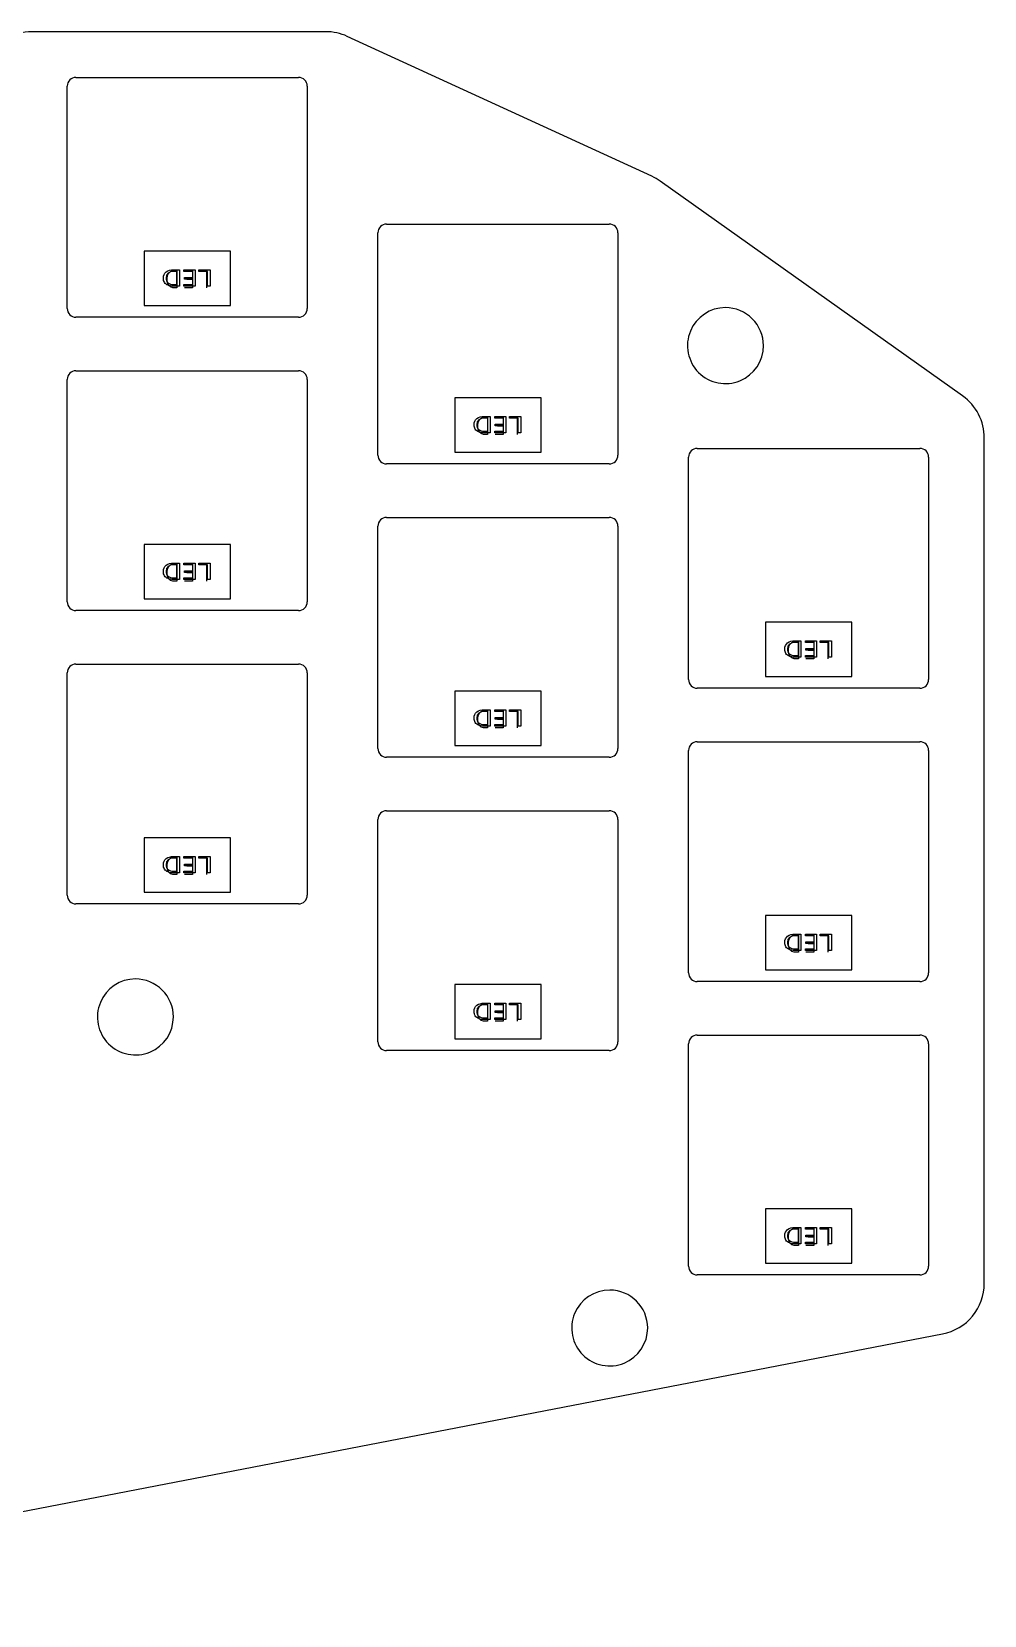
# Model space of a CAD drawing. Header units: millimetres. Extents: x 23 to 254, y 67 to 159.
# Drawn here: x 198.8 to 254, y 67.2 to 159 of the extents above; entities that cross this region are included whole.
import ezdxf

# ---------------------------------------------------------------- set-up
doc = ezdxf.new("R2010")
doc.units = ezdxf.units.MM
doc.layers.get('0').update_dxf_attribs({"linetype": 'CONTINUOUS'})

msp = doc.modelspace()

# ---------------------------------------------------------------- linework, layer by layer
at = {"color": 7}
for points in [[(215.8802, 158.9963), (198.8673, 158.9963)], [(234.7807, 150.6138), (217.1327, 158.7224)], [(201.4084, 156.3478), (214.3084, 156.3478)], [(200.9084, 142.9478), (200.9084, 155.8478)], [(214.8084, 155.8478), (214.8084, 142.9478)], [(252.774, 137.8933), (235.2658, 150.3333)], [(219.4084, 147.8478), (232.3084, 147.8478)], [(218.9084, 134.4478), (218.9084, 147.3478)], [(232.8084, 147.3478), (232.8084, 134.4478)], [(207.08723, 145.197602), (207.41314, 145.197602), (207.41314, 144.245626), (207.05284, 144.245626)], [(207.07413, 144.348292), (207.26574, 144.348292), (207.26574, 145.09494), (207.10688, 145.09494)], [(207.6917, 145.1526), (208.1679, 145.1526), (208.1679, 144.1526), (207.6917, 144.1526)], [(208.5013, 145.1526), (208.9774, 145.1526), (208.9774, 144.1526)], [(208.1679, 144.6288), (207.8346, 144.6288)], [(214.3084, 142.4478), (201.4084, 142.4478)], [(200.9084, 125.9478), (200.9084, 138.8478)], [(201.4084, 139.3478), (214.3084, 139.3478)], [(214.8084, 138.8478), (214.8084, 125.9478)], [(225.08723, 136.697602), (225.41314, 136.697602), (225.41314, 135.745626), (225.05284, 135.745626)], [(225.07413, 135.848292), (225.26574, 135.848292), (225.26574, 136.59494), (225.10688, 136.59494)], [(225.6917, 136.6526), (226.1679, 136.6526), (226.1679, 135.6526), (225.6917, 135.6526)], [(226.1679, 136.1288), (225.8346, 136.1288)], [(226.5013, 136.6526), (226.9774, 136.6526), (226.9774, 135.6526)], [(254.0364, 86.4723), (254.0364, 135.4477)], [(236.9084, 121.4478), (236.9084, 134.3478)], [(237.4084, 134.8478), (250.3084, 134.8478)], [(250.8084, 134.3478), (250.8084, 121.4478)], [(232.3084, 133.9478), (219.4084, 133.9478)], [(218.9084, 117.4478), (218.9084, 130.3478)], [(219.4084, 130.8478), (232.3084, 130.8478)], [(232.8084, 130.3478), (232.8084, 117.4478)], [(207.08723, 128.197602), (207.41314, 128.197602), (207.41314, 127.245626), (207.05284, 127.245626)], [(207.07413, 127.348292), (207.26574, 127.348292), (207.26574, 128.09494), (207.10688, 128.09494)], [(207.6917, 128.1526), (208.1679, 128.1526), (208.1679, 127.1526), (207.6917, 127.1526)], [(208.1679, 127.6288), (207.8346, 127.6288)], [(208.5013, 128.1526), (208.9774, 128.1526), (208.9774, 127.1526)], [(214.3084, 125.4478), (201.4084, 125.4478)], [(243.08723, 123.697602), (243.41314, 123.697602), (243.41314, 122.745626), (243.05284, 122.745626)], [(243.07413, 122.848292), (243.26574, 122.848292), (243.26574, 123.59494), (243.10688, 123.59494)], [(243.6917, 123.6526), (244.1679, 123.6526), (244.1679, 122.6526), (243.6917, 122.6526)], [(244.1679, 123.1288), (243.8346, 123.1288)], [(244.5013, 123.6526), (244.9774, 123.6526), (244.9774, 122.6526)], [(201.4084, 122.3478), (214.3084, 122.3478)], [(200.9084, 108.9478), (200.9084, 121.8478)], [(214.8084, 121.8478), (214.8084, 108.9478)], [(250.3084, 120.9478), (237.4084, 120.9478)], [(225.08723, 119.697602), (225.41314, 119.697602), (225.41314, 118.745626), (225.05284, 118.745626)], [(225.07413, 118.848292), (225.26574, 118.848292), (225.26574, 119.59494), (225.10688, 119.59494)], [(225.6917, 119.6526), (226.1679, 119.6526), (226.1679, 118.6526), (225.6917, 118.6526)], [(226.5013, 119.6526), (226.9774, 119.6526), (226.9774, 118.6526)], [(226.1679, 119.1288), (225.8346, 119.1288)], [(237.4084, 117.8478), (250.3084, 117.8478)], [(232.3084, 116.9478), (219.4084, 116.9478)], [(236.9084, 104.4478), (236.9084, 117.3478)], [(250.8084, 117.3478), (250.8084, 104.4478)], [(219.4084, 113.8478), (232.3084, 113.8478)], [(218.9084, 100.4478), (218.9084, 113.3478)], [(232.8084, 113.3478), (232.8084, 100.4478)], [(207.08723, 111.197602), (207.41314, 111.197602), (207.41314, 110.245626), (207.05284, 110.245626)], [(207.07413, 110.348292), (207.26574, 110.348292), (207.26574, 111.09494), (207.10688, 111.09494)], [(207.6917, 111.1526), (208.1679, 111.1526), (208.1679, 110.1526), (207.6917, 110.1526)], [(208.5013, 111.1526), (208.9774, 111.1526), (208.9774, 110.1526)], [(208.1679, 110.6288), (207.8346, 110.6288)], [(214.3084, 108.4478), (201.4084, 108.4478)], [(243.08723, 106.6976), (243.41314, 106.6976), (243.41314, 105.74563), (243.05284, 105.74563)], [(243.07413, 105.84832), (243.26574, 105.84832), (243.26574, 106.59497), (243.10688, 106.59497)], [(243.6917, 106.6526), (244.1679, 106.6526), (244.1679, 105.6526), (243.6917, 105.6526)], [(244.5013, 106.6526), (244.9774, 106.6526), (244.9774, 105.6526)], [(244.1679, 106.1288), (243.8346, 106.1288)], [(250.3084, 103.9478), (237.4084, 103.9478)], [(225.08723, 102.6976), (225.41314, 102.6976), (225.41314, 101.74563), (225.05284, 101.74563)], [(225.07413, 101.84832), (225.26574, 101.84832), (225.26574, 102.59497), (225.10688, 102.59497)], [(225.6917, 102.6526), (226.1679, 102.6526), (226.1679, 101.6526), (225.6917, 101.6526)], [(226.1679, 102.1288), (225.8346, 102.1288)], [(226.5013, 102.6526), (226.9774, 102.6526), (226.9774, 101.6526)], [(236.9084, 87.4478), (236.9084, 100.3478)], [(237.4084, 100.8478), (250.3084, 100.8478)], [(250.8084, 100.3478), (250.8084, 87.4478)], [(232.3084, 99.9478), (219.4084, 99.9478)], [(243.08723, 89.6976), (243.41314, 89.6976), (243.41314, 88.74563), (243.05284, 88.74563)], [(243.07413, 88.84832), (243.26574, 88.84832), (243.26574, 89.59497), (243.10688, 89.59497)], [(243.6917, 89.6526), (244.1679, 89.6526), (244.1679, 88.6526), (243.6917, 88.6526)], [(244.1679, 89.1288), (243.8346, 89.1288)], [(244.5013, 89.6526), (244.9774, 89.6526), (244.9774, 88.6526)], [(250.3084, 86.9478), (237.4084, 86.9478)], [(167.1992, 67.221), (251.6054, 83.5267)]]:
    msp.add_lwpolyline(points, dxfattribs=at)
for points in [[(205.3584, 143.1228), (210.3584, 143.1228), (210.3584, 146.2728), (205.3584, 146.2728)], [(207.2632, 145.1526), (207.2632, 144.1526), (207.0251, 144.1526), (206.8822, 144.2002), (206.787, 144.2955), (206.7394, 144.3907), (206.6917, 144.5812), (206.6917, 144.724), (206.7394, 144.9145), (206.787, 145.0098), (206.8822, 145.105), (207.0251, 145.1526)], [(207.67026, 145.197602), (208.32372, 145.197602), (208.32372, 144.245626), (207.67026, 144.245626), (207.67026, 144.350957), (208.17632, 144.350957), (208.17632, 144.648283), (207.69974, 144.648283), (207.69974, 144.75228), (208.17632, 144.75228), (208.17632, 145.092272), (207.67026, 145.092272)], [(209.18189, 145.197602), (209.18189, 144.245626), (209.03449, 144.245626), (209.03449, 145.090938), (208.52352, 145.090938), (208.52352, 145.197602)], [(206.47638, 144.712279)], [(206.63194, 144.716283)], [(239.0404, 143.0038)], [(223.3584, 134.6228), (228.3584, 134.6228), (228.3584, 137.7728), (223.3584, 137.7728)], [(224.47638, 136.212279)], [(224.63194, 136.216283)], [(225.2632, 136.6526), (225.2632, 135.6526), (225.0251, 135.6526), (224.8822, 135.7002), (224.787, 135.7955), (224.7394, 135.8907), (224.6917, 136.0812), (224.6917, 136.224), (224.7394, 136.4145), (224.787, 136.5098), (224.8822, 136.605), (225.0251, 136.6526)], [(225.67026, 136.697602), (226.32372, 136.697602), (226.32372, 135.745626), (225.67026, 135.745626), (225.67026, 135.850957), (226.17632, 135.850957), (226.17632, 136.148283), (225.69974, 136.148283), (225.69974, 136.25228), (226.17632, 136.25228), (226.17632, 136.592272), (225.67026, 136.592272)], [(227.18189, 136.697602), (227.18189, 135.745626), (227.03449, 135.745626), (227.03449, 136.590938), (226.52352, 136.590938), (226.52352, 136.697602)], [(205.3584, 126.1228), (210.3584, 126.1228), (210.3584, 129.2728), (205.3584, 129.2728)], [(206.47638, 127.712279)], [(206.63194, 127.716283)], [(207.2632, 128.1526), (207.2632, 127.1526), (207.0251, 127.1526), (206.8822, 127.2002), (206.787, 127.2955), (206.7394, 127.3907), (206.6917, 127.5812), (206.6917, 127.724), (206.7394, 127.9145), (206.787, 128.0098), (206.8822, 128.105), (207.0251, 128.1526)], [(207.67026, 128.197602), (208.32372, 128.197602), (208.32372, 127.245626), (207.67026, 127.245626), (207.67026, 127.350957), (208.17632, 127.350957), (208.17632, 127.648283), (207.69974, 127.648283), (207.69974, 127.75228), (208.17632, 127.75228), (208.17632, 128.092272), (207.67026, 128.092272)], [(209.18189, 128.197602), (209.18189, 127.245626), (209.03449, 127.245626), (209.03449, 128.090938), (208.52352, 128.090938), (208.52352, 128.197602)], [(241.3584, 121.6228), (246.3584, 121.6228), (246.3584, 124.7728), (241.3584, 124.7728)], [(242.47638, 123.212279)], [(242.63194, 123.216283)], [(243.2632, 123.6526), (243.2632, 122.6526), (243.0251, 122.6526), (242.8822, 122.7002), (242.787, 122.7955), (242.7394, 122.8907), (242.6917, 123.0812), (242.6917, 123.224), (242.7394, 123.4145), (242.787, 123.5098), (242.8822, 123.605), (243.0251, 123.6526)], [(243.67026, 123.697602), (244.32372, 123.697602), (244.32372, 122.745626), (243.67026, 122.745626), (243.67026, 122.850957), (244.17632, 122.850957), (244.17632, 123.148283), (243.69974, 123.148283), (243.69974, 123.25228), (244.17632, 123.25228), (244.17632, 123.592272), (243.67026, 123.592272)], [(245.18189, 123.697602), (245.18189, 122.745626), (245.03449, 122.745626), (245.03449, 123.590938), (244.52352, 123.590938), (244.52352, 123.697602)], [(223.3584, 117.6228), (228.3584, 117.6228), (228.3584, 120.7728), (223.3584, 120.7728)], [(225.2632, 119.6526), (225.2632, 118.6526), (225.0251, 118.6526), (224.8822, 118.7002), (224.787, 118.7955), (224.7394, 118.8907), (224.6917, 119.0812), (224.6917, 119.224), (224.7394, 119.4145), (224.787, 119.5098), (224.8822, 119.605), (225.0251, 119.6526)], [(225.67026, 119.697602), (226.32372, 119.697602), (226.32372, 118.745626), (225.67026, 118.745626), (225.67026, 118.850957), (226.17632, 118.850957), (226.17632, 119.148283), (225.69974, 119.148283), (225.69974, 119.25228), (226.17632, 119.25228), (226.17632, 119.592272), (225.67026, 119.592272)], [(227.18189, 119.697602), (227.18189, 118.745626), (227.03449, 118.745626), (227.03449, 119.590938), (226.52352, 119.590938), (226.52352, 119.697602)], [(224.47638, 119.212279)], [(224.63194, 119.216283)], [(205.3584, 109.1228), (210.3584, 109.1228), (210.3584, 112.2728), (205.3584, 112.2728)], [(207.2632, 111.1526), (207.2632, 110.1526), (207.0251, 110.1526), (206.8822, 110.2002), (206.787, 110.2955), (206.7394, 110.3907), (206.6917, 110.5812), (206.6917, 110.724), (206.7394, 110.9145), (206.787, 111.0098), (206.8822, 111.105), (207.0251, 111.1526)], [(207.67026, 111.197602), (208.32372, 111.197602), (208.32372, 110.245626), (207.67026, 110.245626), (207.67026, 110.350957), (208.17632, 110.350957), (208.17632, 110.648283), (207.69974, 110.648283), (207.69974, 110.75228), (208.17632, 110.75228), (208.17632, 111.092272), (207.67026, 111.092272)], [(209.18189, 111.197602), (209.18189, 110.245626), (209.03449, 110.245626), (209.03449, 111.090938), (208.52352, 111.090938), (208.52352, 111.197602)], [(206.47638, 110.712279)], [(206.63194, 110.716283)], [(241.3584, 104.6228), (246.3584, 104.6228), (246.3584, 107.7728), (241.3584, 107.7728)], [(243.2632, 106.6526), (243.2632, 105.6526), (243.0251, 105.6526), (242.8822, 105.7002), (242.787, 105.7955), (242.7394, 105.8907), (242.6917, 106.0812), (242.6917, 106.224), (242.7394, 106.4145), (242.787, 106.5098), (242.8822, 106.605), (243.0251, 106.6526)], [(243.67026, 106.6976), (244.32372, 106.6976), (244.32372, 105.74563), (243.67026, 105.74563), (243.67026, 105.85096), (244.17632, 105.85096), (244.17632, 106.14828), (243.69974, 106.14828), (243.69974, 106.25228), (244.17632, 106.25228), (244.17632, 106.59227), (243.67026, 106.59227)], [(245.18189, 106.6976), (245.18189, 105.74563), (245.03449, 105.74563), (245.03449, 106.59094), (244.52352, 106.59094), (244.52352, 106.6976)], [(242.47638, 106.21225)], [(242.63194, 106.21631)], [(204.8584, 104.0978)], [(223.3584, 100.6228), (228.3584, 100.6228), (228.3584, 103.7728), (223.3584, 103.7728)], [(224.47638, 102.21225)], [(224.63194, 102.21631)], [(225.2632, 102.6526), (225.2632, 101.6526), (225.0251, 101.6526), (224.8822, 101.7002), (224.787, 101.7955), (224.7394, 101.8907), (224.6917, 102.0812), (224.6917, 102.224), (224.7394, 102.4145), (224.787, 102.5098), (224.8822, 102.605), (225.0251, 102.6526)], [(225.67026, 102.6976), (226.32372, 102.6976), (226.32372, 101.74563), (225.67026, 101.74563), (225.67026, 101.85096), (226.17632, 101.85096), (226.17632, 102.14828), (225.69974, 102.14828), (225.69974, 102.25228), (226.17632, 102.25228), (226.17632, 102.59227), (225.67026, 102.59227)], [(227.18189, 102.6976), (227.18189, 101.74563), (227.03449, 101.74563), (227.03449, 102.59094), (226.52352, 102.59094), (226.52352, 102.6976)], [(241.3584, 87.6228), (246.3584, 87.6228), (246.3584, 90.7728), (241.3584, 90.7728)], [(242.47638, 89.21225)], [(242.63194, 89.21631)], [(243.2632, 89.6526), (243.2632, 88.6526), (243.0251, 88.6526), (242.8822, 88.7002), (242.787, 88.7955), (242.7394, 88.8907), (242.6917, 89.0812), (242.6917, 89.224), (242.7394, 89.4145), (242.787, 89.5098), (242.8822, 89.605), (243.0251, 89.6526)], [(243.67026, 89.6976), (244.32372, 89.6976), (244.32372, 88.74563), (243.67026, 88.74563), (243.67026, 88.85096), (244.17632, 88.85096), (244.17632, 89.14828), (243.69974, 89.14828), (243.69974, 89.25228), (244.17632, 89.25228), (244.17632, 89.59227), (243.67026, 89.59227)], [(245.18189, 89.6976), (245.18189, 88.74563), (245.03449, 88.74563), (245.03449, 89.59094), (244.52352, 89.59094), (244.52352, 89.6976)], [(232.3337, 86.0728)]]:
    msp.add_lwpolyline(points, close=True, dxfattribs=at)
for points in [[(198.8673, 158.9963), (198.323566, 158.996309), (197.790052, 158.848543), (197.3238, 158.5688)], [(217.1327, 158.7224), (216.739815, 158.902888), (216.312559, 158.996322), (215.8802, 158.9963)], [(201.054847, 156.201353), (200.961078, 156.107585), (200.9084, 155.980408), (200.9084, 155.8478)], [(201.4084, 156.3478), (201.275792, 156.3478), (201.148615, 156.295122), (201.054847, 156.201353)], [(214.661953, 156.201353), (214.568185, 156.295122), (214.441008, 156.3478), (214.3084, 156.3478)], [(214.8084, 155.8478), (214.8084, 155.980408), (214.755722, 156.107585), (214.661953, 156.201353)], [(235.2658, 150.3333), (235.113205, 150.441729), (234.950797, 150.535639), (234.7807, 150.6138)], [(219.4084, 147.8478), (219.275792, 147.8478), (219.148615, 147.795122), (219.054847, 147.701353)], [(232.661953, 147.701353), (232.568185, 147.795122), (232.441008, 147.8478), (232.3084, 147.8478)], [(219.054847, 147.701353), (218.961078, 147.607585), (218.9084, 147.480408), (218.9084, 147.3478)], [(232.8084, 147.3478), (232.8084, 147.480408), (232.755722, 147.607585), (232.661953, 147.701353)], [(206.47635, 144.712281), (206.47635, 144.873166), (206.530397, 144.994497), (206.63849, 145.076272)], [(207.10688, 145.09494), (206.790253, 145.09494), (206.63194, 144.968721), (206.63194, 144.716283)], [(206.63849, 145.076272), (206.74549, 145.157159), (206.89507, 145.197602), (207.08723, 145.197602)], [(206.54678, 144.456286), (206.499847, 144.524729), (206.47638, 144.61006), (206.47638, 144.712279)], [(206.74658, 144.298956), (206.660327, 144.334509), (206.593727, 144.386953), (206.54678, 144.456286)], [(206.63194, 144.716281), (206.63194, 144.589173), (206.6707, 144.496287), (206.74822, 144.437622)], [(207.05284, 144.245626), (206.93492, 144.245626), (206.832833, 144.263403), (206.74658, 144.298956)], [(206.74822, 144.437622), (206.824647, 144.378069), (206.933283, 144.348292), (207.07413, 144.348292)], [(200.9084, 142.9478), (200.9084, 142.815192), (200.961078, 142.688015), (201.054847, 142.594247)], [(201.054847, 142.594247), (201.148615, 142.500478), (201.275792, 142.4478), (201.4084, 142.4478)], [(214.3084, 142.4478), (214.441008, 142.4478), (214.568185, 142.500478), (214.661953, 142.594247)], [(214.661953, 142.594247), (214.755722, 142.688015), (214.8084, 142.815192), (214.8084, 142.9478)], [(239.0404, 143.0038), (238.150583, 143.0038), (237.348383, 142.467787), (237.007865, 141.645704)], [(240.596035, 142.359435), (240.183455, 142.772015), (239.623876, 143.0038), (239.0404, 143.0038)], [(241.2404, 140.8038), (241.2404, 141.387276), (241.008615, 141.946855), (240.596035, 142.359435)], [(237.007865, 141.645704), (236.667347, 140.82362), (236.855569, 139.877361), (237.484765, 139.248165)], [(239.882304, 138.771265), (240.704387, 139.111783), (241.2404, 139.913983), (241.2404, 140.8038)], [(201.054847, 139.201353), (200.961078, 139.107585), (200.9084, 138.980408), (200.9084, 138.8478)], [(201.4084, 139.3478), (201.275792, 139.3478), (201.148615, 139.295122), (201.054847, 139.201353)], [(214.661953, 139.201353), (214.568185, 139.295122), (214.441008, 139.3478), (214.3084, 139.3478)], [(214.8084, 138.8478), (214.8084, 138.980408), (214.755722, 139.107585), (214.661953, 139.201353)], [(237.484765, 139.248165), (238.113961, 138.618969), (239.06022, 138.430747), (239.882304, 138.771265)], [(254.0364, 135.4477), (254.036414, 136.419218), (253.565968, 137.330597), (252.774, 137.8933)], [(224.47635, 136.212281), (224.47635, 136.373166), (224.530397, 136.494497), (224.63849, 136.576272)], [(224.54678, 135.956286), (224.499847, 136.024729), (224.47638, 136.11006), (224.47638, 136.212279)], [(224.74658, 135.798956), (224.660327, 135.834509), (224.593727, 135.886953), (224.54678, 135.956286)], [(225.10688, 136.59494), (224.790253, 136.59494), (224.63194, 136.468721), (224.63194, 136.216283)], [(224.63194, 136.216281), (224.63194, 136.089173), (224.6707, 135.996287), (224.74822, 135.937622)], [(224.63849, 136.576272), (224.74549, 136.657159), (224.89507, 136.697602), (225.08723, 136.697602)], [(224.74822, 135.937622), (224.824647, 135.878069), (224.933283, 135.848292), (225.07413, 135.848292)], [(225.05284, 135.745626), (224.93492, 135.745626), (224.832833, 135.763403), (224.74658, 135.798956)], [(218.9084, 134.4478), (218.9084, 134.315192), (218.961078, 134.188015), (219.054847, 134.094247)], [(219.054847, 134.094247), (219.148615, 134.000478), (219.275792, 133.9478), (219.4084, 133.9478)], [(232.3084, 133.9478), (232.441008, 133.9478), (232.568185, 134.000478), (232.661953, 134.094247)], [(232.661953, 134.094247), (232.755722, 134.188015), (232.8084, 134.315192), (232.8084, 134.4478)], [(237.054847, 134.701353), (236.961078, 134.607585), (236.9084, 134.480408), (236.9084, 134.3478)], [(237.4084, 134.8478), (237.275792, 134.8478), (237.148615, 134.795122), (237.054847, 134.701353)], [(250.661953, 134.701353), (250.568185, 134.795122), (250.441008, 134.8478), (250.3084, 134.8478)], [(250.8084, 134.3478), (250.8084, 134.480408), (250.755722, 134.607585), (250.661953, 134.701353)], [(219.054847, 130.701353), (218.961078, 130.607585), (218.9084, 130.480408), (218.9084, 130.3478)], [(219.4084, 130.8478), (219.275792, 130.8478), (219.148615, 130.795122), (219.054847, 130.701353)], [(232.661953, 130.701353), (232.568185, 130.795122), (232.441008, 130.8478), (232.3084, 130.8478)], [(232.8084, 130.3478), (232.8084, 130.480408), (232.755722, 130.607585), (232.661953, 130.701353)], [(206.47635, 127.712281), (206.47635, 127.873166), (206.530397, 127.994497), (206.63849, 128.076272)], [(206.54678, 127.456286), (206.499847, 127.524729), (206.47638, 127.61006), (206.47638, 127.712279)], [(207.10688, 128.09494), (206.790253, 128.09494), (206.63194, 127.968721), (206.63194, 127.716283)], [(206.63194, 127.716281), (206.63194, 127.589173), (206.6707, 127.496287), (206.74822, 127.437622)], [(206.63849, 128.076272), (206.74549, 128.157159), (206.89507, 128.197602), (207.08723, 128.197602)], [(206.74658, 127.298956), (206.660327, 127.334509), (206.593727, 127.386953), (206.54678, 127.456286)], [(207.05284, 127.245626), (206.93492, 127.245626), (206.832833, 127.263403), (206.74658, 127.298956)], [(206.74822, 127.437622), (206.824647, 127.378069), (206.933283, 127.348292), (207.07413, 127.348292)], [(200.9084, 125.9478), (200.9084, 125.815192), (200.961078, 125.688015), (201.054847, 125.594247)], [(214.661953, 125.594247), (214.755722, 125.688015), (214.8084, 125.815192), (214.8084, 125.9478)], [(201.054847, 125.594247), (201.148615, 125.500478), (201.275792, 125.4478), (201.4084, 125.4478)], [(214.3084, 125.4478), (214.441008, 125.4478), (214.568185, 125.500478), (214.661953, 125.594247)], [(242.47635, 123.212281), (242.47635, 123.373166), (242.530397, 123.494497), (242.63849, 123.576272)], [(242.54678, 122.956286), (242.499847, 123.024729), (242.47638, 123.11006), (242.47638, 123.212279)], [(243.10688, 123.59494), (242.790253, 123.59494), (242.63194, 123.468721), (242.63194, 123.216283)], [(242.63194, 123.216281), (242.63194, 123.089173), (242.6707, 122.996287), (242.74822, 122.937622)], [(242.63849, 123.576272), (242.74549, 123.657159), (242.89507, 123.697602), (243.08723, 123.697602)], [(201.054847, 122.201353), (200.961078, 122.107585), (200.9084, 121.980408), (200.9084, 121.8478)], [(201.4084, 122.3478), (201.275792, 122.3478), (201.148615, 122.295122), (201.054847, 122.201353)], [(214.661953, 122.201353), (214.568185, 122.295122), (214.441008, 122.3478), (214.3084, 122.3478)], [(214.8084, 121.8478), (214.8084, 121.980408), (214.755722, 122.107585), (214.661953, 122.201353)], [(242.74658, 122.798956), (242.660327, 122.834509), (242.593727, 122.886953), (242.54678, 122.956286)], [(243.05284, 122.745626), (242.93492, 122.745626), (242.832833, 122.763403), (242.74658, 122.798956)], [(242.74822, 122.937622), (242.824647, 122.878069), (242.933283, 122.848292), (243.07413, 122.848292)], [(236.9084, 121.4478), (236.9084, 121.315192), (236.961078, 121.188015), (237.054847, 121.094247)], [(250.661953, 121.094247), (250.755722, 121.188015), (250.8084, 121.315192), (250.8084, 121.4478)], [(237.054847, 121.094247), (237.148615, 121.000478), (237.275792, 120.9478), (237.4084, 120.9478)], [(250.3084, 120.9478), (250.441008, 120.9478), (250.568185, 121.000478), (250.661953, 121.094247)], [(224.47635, 119.212281), (224.47635, 119.373166), (224.530397, 119.494497), (224.63849, 119.576272)], [(225.10688, 119.59494), (224.790253, 119.59494), (224.63194, 119.468721), (224.63194, 119.216283)], [(224.63849, 119.576272), (224.74549, 119.657159), (224.89507, 119.697602), (225.08723, 119.697602)], [(224.54678, 118.956286), (224.499847, 119.024729), (224.47638, 119.11006), (224.47638, 119.212279)], [(224.74658, 118.798956), (224.660327, 118.834509), (224.593727, 118.886953), (224.54678, 118.956286)], [(224.63194, 119.216281), (224.63194, 119.089173), (224.6707, 118.996287), (224.74822, 118.937622)], [(225.05284, 118.745626), (224.93492, 118.745626), (224.832833, 118.763403), (224.74658, 118.798956)], [(224.74822, 118.937622), (224.824647, 118.878069), (224.933283, 118.848292), (225.07413, 118.848292)], [(237.054847, 117.701353), (236.961078, 117.607585), (236.9084, 117.480408), (236.9084, 117.3478)], [(237.4084, 117.8478), (237.275792, 117.8478), (237.148615, 117.795122), (237.054847, 117.701353)], [(250.661953, 117.701353), (250.568185, 117.795122), (250.441008, 117.8478), (250.3084, 117.8478)], [(250.8084, 117.3478), (250.8084, 117.480408), (250.755722, 117.607585), (250.661953, 117.701353)], [(218.9084, 117.4478), (218.9084, 117.315192), (218.961078, 117.188015), (219.054847, 117.094247)], [(219.054847, 117.094247), (219.148615, 117.000478), (219.275792, 116.9478), (219.4084, 116.9478)], [(232.3084, 116.9478), (232.441008, 116.9478), (232.568185, 117.000478), (232.661953, 117.094247)], [(232.661953, 117.094247), (232.755722, 117.188015), (232.8084, 117.315192), (232.8084, 117.4478)], [(219.4084, 113.8478), (219.275792, 113.8478), (219.148615, 113.795122), (219.054847, 113.701353)], [(232.661953, 113.701353), (232.568185, 113.795122), (232.441008, 113.8478), (232.3084, 113.8478)], [(219.054847, 113.701353), (218.961078, 113.607585), (218.9084, 113.480408), (218.9084, 113.3478)], [(232.8084, 113.3478), (232.8084, 113.480408), (232.755722, 113.607585), (232.661953, 113.701353)], [(206.47635, 110.712281), (206.47635, 110.873166), (206.530397, 110.994497), (206.63849, 111.076272)], [(207.10688, 111.09494), (206.790253, 111.09494), (206.63194, 110.968721), (206.63194, 110.716283)], [(206.63849, 111.076272), (206.74549, 111.157159), (206.89507, 111.197602), (207.08723, 111.197602)], [(206.54678, 110.456286), (206.499847, 110.524729), (206.47638, 110.61006), (206.47638, 110.712279)], [(206.74658, 110.298956), (206.660327, 110.334509), (206.593727, 110.386953), (206.54678, 110.456286)], [(206.63194, 110.716281), (206.63194, 110.589173), (206.6707, 110.496287), (206.74822, 110.437622)], [(207.05284, 110.245626), (206.93492, 110.245626), (206.832833, 110.263403), (206.74658, 110.298956)], [(206.74822, 110.437622), (206.824647, 110.378069), (206.933283, 110.348292), (207.07413, 110.348292)], [(200.9084, 108.9478), (200.9084, 108.815192), (200.961078, 108.688015), (201.054847, 108.594247)], [(201.054847, 108.594247), (201.148615, 108.500478), (201.275792, 108.4478), (201.4084, 108.4478)], [(214.3084, 108.4478), (214.441008, 108.4478), (214.568185, 108.500478), (214.661953, 108.594247)], [(214.661953, 108.594247), (214.755722, 108.688015), (214.8084, 108.815192), (214.8084, 108.9478)], [(242.47635, 106.21228), (242.47635, 106.373167), (242.530397, 106.494497), (242.63849, 106.57627)], [(243.10688, 106.59497), (242.790253, 106.59497), (242.63194, 106.46875), (242.63194, 106.21631)], [(242.63849, 106.57627), (242.74549, 106.657157), (242.89507, 106.6976), (243.08723, 106.6976)], [(242.54678, 105.95626), (242.499847, 106.0247), (242.47638, 106.11003), (242.47638, 106.21225)], [(242.74658, 105.79893), (242.660327, 105.834463), (242.593727, 105.886907), (242.54678, 105.95626)], [(242.63194, 106.21628), (242.63194, 106.089173), (242.6707, 105.996287), (242.74822, 105.93762)], [(243.05284, 105.74563), (242.93492, 105.74563), (242.832833, 105.763397), (242.74658, 105.79893)], [(242.74822, 105.93762), (242.824647, 105.878087), (242.933283, 105.84832), (243.07413, 105.84832)], [(204.8584, 104.0978), (203.968583, 104.0978), (203.166383, 103.561787), (202.825865, 102.739704)], [(206.414035, 103.453435), (206.001455, 103.866015), (205.441876, 104.0978), (204.8584, 104.0978)], [(236.9084, 104.4478), (236.9084, 104.315192), (236.961078, 104.188015), (237.054847, 104.094247)], [(237.054847, 104.094247), (237.148615, 104.000478), (237.275792, 103.9478), (237.4084, 103.9478)], [(250.3084, 103.9478), (250.441008, 103.9478), (250.568185, 104.000478), (250.661953, 104.094247)], [(250.661953, 104.094247), (250.755722, 104.188015), (250.8084, 104.315192), (250.8084, 104.4478)], [(207.0584, 101.8978), (207.0584, 102.481276), (206.826615, 103.040855), (206.414035, 103.453435)], [(202.825865, 102.739704), (202.485347, 101.91762), (202.673569, 100.971361), (203.302765, 100.342165)], [(205.700304, 99.865265), (206.522387, 100.205783), (207.0584, 101.007983), (207.0584, 101.8978)], [(224.47635, 102.21228), (224.47635, 102.373167), (224.530397, 102.494497), (224.63849, 102.57627)], [(224.54678, 101.95626), (224.499847, 102.0247), (224.47638, 102.11003), (224.47638, 102.21225)], [(224.74658, 101.79893), (224.660327, 101.834463), (224.593727, 101.886907), (224.54678, 101.95626)], [(225.10688, 102.59497), (224.790253, 102.59497), (224.63194, 102.46875), (224.63194, 102.21631)], [(224.63194, 102.21628), (224.63194, 102.089173), (224.6707, 101.996287), (224.74822, 101.93762)], [(224.63849, 102.57627), (224.74549, 102.657157), (224.89507, 102.6976), (225.08723, 102.6976)], [(224.74822, 101.93762), (224.824647, 101.878087), (224.933283, 101.84832), (225.07413, 101.84832)], [(225.05284, 101.74563), (224.93492, 101.74563), (224.832833, 101.763397), (224.74658, 101.79893)], [(203.302765, 100.342165), (203.931961, 99.712969), (204.87822, 99.524747), (205.700304, 99.865265)], [(218.9084, 100.4478), (218.9084, 100.315192), (218.961078, 100.188015), (219.054847, 100.094247)], [(219.054847, 100.094247), (219.148615, 100.000478), (219.275792, 99.9478), (219.4084, 99.9478)], [(232.3084, 99.9478), (232.441008, 99.9478), (232.568185, 100.000478), (232.661953, 100.094247)], [(232.661953, 100.094247), (232.755722, 100.188015), (232.8084, 100.315192), (232.8084, 100.4478)], [(237.054847, 100.701353), (236.961078, 100.607585), (236.9084, 100.480408), (236.9084, 100.3478)], [(237.4084, 100.8478), (237.275792, 100.8478), (237.148615, 100.795122), (237.054847, 100.701353)], [(250.661953, 100.701353), (250.568185, 100.795122), (250.441008, 100.8478), (250.3084, 100.8478)], [(250.8084, 100.3478), (250.8084, 100.480408), (250.755722, 100.607585), (250.661953, 100.701353)], [(242.47635, 89.21228), (242.47635, 89.373167), (242.530397, 89.494497), (242.63849, 89.57627)], [(242.54678, 88.95626), (242.499847, 89.0247), (242.47638, 89.11003), (242.47638, 89.21225)], [(243.10688, 89.59497), (242.790253, 89.59497), (242.63194, 89.46875), (242.63194, 89.21631)], [(242.63194, 89.21628), (242.63194, 89.089173), (242.6707, 88.996287), (242.74822, 88.93762)], [(242.63849, 89.57627), (242.74549, 89.657157), (242.89507, 89.6976), (243.08723, 89.6976)], [(242.74658, 88.79893), (242.660327, 88.834463), (242.593727, 88.886907), (242.54678, 88.95626)], [(243.05284, 88.74563), (242.93492, 88.74563), (242.832833, 88.763397), (242.74658, 88.79893)], [(242.74822, 88.93762), (242.824647, 88.878087), (242.933283, 88.84832), (243.07413, 88.84832)], [(236.9084, 87.4478), (236.9084, 87.315192), (236.961078, 87.188015), (237.054847, 87.094247)], [(250.661953, 87.094247), (250.755722, 87.188015), (250.8084, 87.315192), (250.8084, 87.4478)], [(237.054847, 87.094247), (237.148615, 87.000478), (237.275792, 86.9478), (237.4084, 86.9478)], [(250.3084, 86.9478), (250.441008, 86.9478), (250.568185, 87.000478), (250.661953, 87.094247)], [(251.6054, 83.5268), (253.016752, 83.799435), (254.036378, 85.034857), (254.0364, 86.4723)], [(232.3337, 86.0728), (231.443883, 86.0728), (230.641683, 85.536787), (230.301165, 84.714704)], [(234.5337, 83.8728), (234.5337, 85.087826), (233.548726, 86.0728), (232.3337, 86.0728)], [(230.301165, 84.714704), (229.960647, 83.89262), (230.148869, 82.946361), (230.778065, 82.317165)], [(233.175604, 81.840265), (233.997687, 82.180783), (234.5337, 82.982983), (234.5337, 83.8728)], [(230.778065, 82.317165), (231.407261, 81.687969), (232.35352, 81.499747), (233.175604, 81.840265)]]:
    msp.add_open_spline(points, degree=3, dxfattribs=at)

doc.saveas('drawing.dxf')
